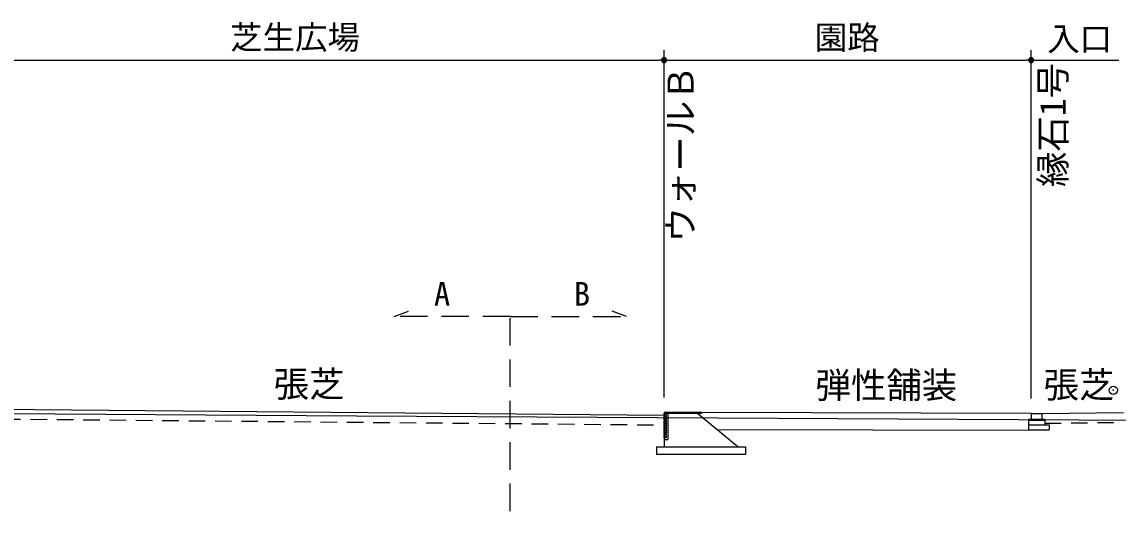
# Model space of a CAD drawing. Units: millimetres on the paper. Extents: x -84 to 7, y -133 to 191.
# Drawn here: x -37.81 to -26.67, y -111.67 to -106.7 of the extents above; entities that cross this region are included whole.
import ezdxf
from ezdxf.enums import TextEntityAlignment as Align

# ---------------------------------------------------------------- set-up
doc = ezdxf.new("R2010")
doc.units = ezdxf.units.MM
doc.header["$LTSCALE"] = 0.14
doc.header["$PDMODE"] = 32
doc.header["$PDSIZE"] = 0.084
doc.linetypes.add('DASHED1', pattern=[1.8, 1.2, -0.6])
doc.linetypes.add('DASHED2', pattern=[3, 2, -1])
for name, color, linetype in [('0-3_D-STR-2-文字', 7, 'Continuous'), ('0-7_D-STR-1-計線1', 7, 'Continuous'), ('0-9_D-BDG-1-現況', 7, 'Continuous'), ('0-F_D-STR-BMK-ROW', 7, 'DASHED2'), ('1-6_DEFPOINTS', 7, 'Continuous')]:
    doc.layers.add(name, color=color, linetype=linetype)
doc.styles.add('ＭＳ ゴシック', font='')
doc.styles.get('ＭＳ ゴシック').set_extended_font_data('MS Gothic')

msp = doc.modelspace()

# ---------------------------------------------------------------- linework, layer by layer
at = {"layer": '0-3_D-STR-2-文字'}
for p, q in [((-31.2818, -110.5162), (-31.2818, -106.9888)), ((-31.2818, -110.5162), (-31.2818, -106.9888)), ((-27.5513, -110.5195), (-27.5513, -106.9888)), ((-27.5513, -110.5262), (-27.5513, -106.9888)), ((-38.7441, -107.0888), (-31.3318, -107.0888)), ((-31.3068, -107.0888), (-31.3318, -107.0888)), ((-31.2574, -107.0838), (-31.3063, -107.0838)), ((-31.3063, -107.0938), (-31.2574, -107.0938)), ((-31.3047, -107.0788), (-31.2589, -107.0788)), ((-31.2589, -107.0987), (-31.3047, -107.0987)), ((-31.2618, -107.0738), (-31.3018, -107.0738)), ((-31.3018, -107.1038), (-31.2618, -107.1038)), ((-31.2968, -107.0688), (-31.2668, -107.0688)), ((-31.2668, -107.1087), (-31.2968, -107.1087)), ((-31.2568, -107.0888), (-31.2318, -107.0888)), ((-31.2318, -107.0888), (-27.6013, -107.0888)), ((-27.5763, -107.0888), (-27.6013, -107.0888)), ((-27.5269, -107.0838), (-27.5758, -107.0838)), ((-27.5758, -107.0938), (-27.5269, -107.0938)), ((-27.5742, -107.0788), (-27.5284, -107.0788)), ((-27.5284, -107.0987), (-27.5742, -107.0987)), ((-27.5313, -107.0738), (-27.5713, -107.0738)), ((-27.5713, -107.1038), (-27.5313, -107.1038)), ((-27.5663, -107.0688), (-27.5363, -107.0688)), ((-27.5363, -107.1087), (-27.5663, -107.1087)), ((-27.5263, -107.0888), (-27.5013, -107.0888)), ((-27.5013, -107.0888), (-26.6621, -107.0888))]:
    msp.add_line(p, q, dxfattribs=at)
for points in [[(-31.2568, -107.0888), (-31.257, -107.0856), (-31.2576, -107.0826), (-31.2586, -107.0796), (-31.2599, -107.0767), (-31.2616, -107.0741), (-31.2636, -107.0717), (-31.2659, -107.0695), (-31.2684, -107.0677), (-31.2712, -107.0662), (-31.2741, -107.065), (-31.2771, -107.0642), (-31.2803, -107.0638), (-31.2834, -107.0638), (-31.2865, -107.0642), (-31.2895, -107.065), (-31.2925, -107.0662), (-31.2952, -107.0677), (-31.2978, -107.0695), (-31.3, -107.0717), (-31.302, -107.0741), (-31.3037, -107.0767), (-31.3051, -107.0796), (-31.306, -107.0826), (-31.3066, -107.0856), (-31.3068, -107.0888), (-31.2818, -107.0888)], [(-31.2568, -107.0888), (-31.257, -107.0856), (-31.2576, -107.0826), (-31.2586, -107.0796), (-31.2599, -107.0767), (-31.2616, -107.0741), (-31.2636, -107.0717), (-31.2659, -107.0695), (-31.2684, -107.0677), (-31.2712, -107.0662), (-31.2741, -107.065), (-31.2771, -107.0642), (-31.2803, -107.0638), (-31.2834, -107.0638), (-31.2865, -107.0642), (-31.2895, -107.065), (-31.2925, -107.0662), (-31.2952, -107.0677), (-31.2978, -107.0695), (-31.3, -107.0717), (-31.302, -107.0741), (-31.3037, -107.0767), (-31.3051, -107.0796), (-31.306, -107.0826), (-31.3066, -107.0856), (-31.3068, -107.0888), (-31.2818, -107.0888)], [(-31.3068, -107.0888), (-31.3066, -107.0919), (-31.306, -107.095), (-31.3051, -107.098), (-31.3037, -107.1008), (-31.302, -107.1035), (-31.3, -107.1059), (-31.2978, -107.108), (-31.2952, -107.1099), (-31.2925, -107.1114), (-31.2895, -107.1126), (-31.2865, -107.1133), (-31.2834, -107.1137), (-31.2803, -107.1137), (-31.2771, -107.1133), (-31.2741, -107.1126), (-31.2712, -107.1114), (-31.2684, -107.1099), (-31.2659, -107.108), (-31.2636, -107.1059), (-31.2616, -107.1035), (-31.2599, -107.1008), (-31.2586, -107.098), (-31.2576, -107.095), (-31.257, -107.0919), (-31.2568, -107.0888), (-31.2818, -107.0888)], [(-31.3068, -107.0888), (-31.3066, -107.0919), (-31.306, -107.095), (-31.3051, -107.098), (-31.3037, -107.1008), (-31.302, -107.1035), (-31.3, -107.1059), (-31.2978, -107.108), (-31.2952, -107.1099), (-31.2925, -107.1114), (-31.2895, -107.1126), (-31.2865, -107.1133), (-31.2834, -107.1137), (-31.2803, -107.1137), (-31.2771, -107.1133), (-31.2741, -107.1126), (-31.2712, -107.1114), (-31.2684, -107.1099), (-31.2659, -107.108), (-31.2636, -107.1059), (-31.2616, -107.1035), (-31.2599, -107.1008), (-31.2586, -107.098), (-31.2576, -107.095), (-31.257, -107.0919), (-31.2568, -107.0888), (-31.2818, -107.0888)], [(-27.5263, -107.0888), (-27.5265, -107.0856), (-27.5271, -107.0826), (-27.5281, -107.0796), (-27.5294, -107.0767), (-27.5311, -107.0741), (-27.5331, -107.0717), (-27.5354, -107.0695), (-27.5379, -107.0677), (-27.5407, -107.0662), (-27.5436, -107.065), (-27.5466, -107.0642), (-27.5498, -107.0638), (-27.5529, -107.0638), (-27.556, -107.0642), (-27.559, -107.065), (-27.562, -107.0662), (-27.5647, -107.0677), (-27.5673, -107.0695), (-27.5695, -107.0717), (-27.5715, -107.0741), (-27.5732, -107.0767), (-27.5746, -107.0796), (-27.5755, -107.0826), (-27.5761, -107.0856), (-27.5763, -107.0888), (-27.5513, -107.0888)], [(-27.5263, -107.0888), (-27.5265, -107.0856), (-27.5271, -107.0826), (-27.5281, -107.0796), (-27.5294, -107.0767), (-27.5311, -107.0741), (-27.5331, -107.0717), (-27.5354, -107.0695), (-27.5379, -107.0677), (-27.5407, -107.0662), (-27.5436, -107.065), (-27.5466, -107.0642), (-27.5498, -107.0638), (-27.5529, -107.0638), (-27.556, -107.0642), (-27.559, -107.065), (-27.562, -107.0662), (-27.5647, -107.0677), (-27.5673, -107.0695), (-27.5695, -107.0717), (-27.5715, -107.0741), (-27.5732, -107.0767), (-27.5746, -107.0796), (-27.5755, -107.0826), (-27.5761, -107.0856), (-27.5763, -107.0888), (-27.5513, -107.0888)], [(-27.5763, -107.0888), (-27.5761, -107.0919), (-27.5755, -107.095), (-27.5746, -107.098), (-27.5732, -107.1008), (-27.5715, -107.1035), (-27.5695, -107.1059), (-27.5673, -107.108), (-27.5647, -107.1099), (-27.562, -107.1114), (-27.559, -107.1126), (-27.556, -107.1133), (-27.5529, -107.1137), (-27.5498, -107.1137), (-27.5466, -107.1133), (-27.5436, -107.1126), (-27.5407, -107.1114), (-27.5379, -107.1099), (-27.5354, -107.108), (-27.5331, -107.1059), (-27.5311, -107.1035), (-27.5294, -107.1008), (-27.5281, -107.098), (-27.5271, -107.095), (-27.5265, -107.0919), (-27.5263, -107.0888), (-27.5513, -107.0888)], [(-27.5763, -107.0888), (-27.5761, -107.0919), (-27.5755, -107.095), (-27.5746, -107.098), (-27.5732, -107.1008), (-27.5715, -107.1035), (-27.5695, -107.1059), (-27.5673, -107.108), (-27.5647, -107.1099), (-27.562, -107.1114), (-27.559, -107.1126), (-27.556, -107.1133), (-27.5529, -107.1137), (-27.5498, -107.1137), (-27.5466, -107.1133), (-27.5436, -107.1126), (-27.5407, -107.1114), (-27.5379, -107.1099), (-27.5354, -107.108), (-27.5331, -107.1059), (-27.5311, -107.1035), (-27.5294, -107.1008), (-27.5281, -107.098), (-27.5271, -107.095), (-27.5265, -107.0919), (-27.5263, -107.0888), (-27.5513, -107.0888)]]:
    msp.add_lwpolyline(points, close=True, dxfattribs=at)
at = {"layer": '0-7_D-STR-1-計線1'}
for p, q in [((-38.7915, -110.6262), (-31.2818, -110.6931)), ((-31.2818, -110.6662), (-31.2818, -111.0162)), ((-31.2438, -110.6787), (-31.2438, -110.9412)), ((-30.9398, -110.6787), (-31.2438, -110.6787)), ((-30.9398, -110.6787), (-30.9398, -110.6737)), ((-30.9398, -110.6787), (-30.5294, -111.0162)), ((-27.5513, -110.6762), (-27.5513, -110.7362)), ((-27.5513, -110.6762), (-27.4415, -110.6762)), ((-27.4415, -110.6762), (-26.6121, -110.6662)), ((-27.4415, -110.6762), (-27.4415, -110.7362)), ((-27.5788, -110.7362), (-27.4141, -110.7362)), ((-27.5788, -110.7362), (-27.5788, -110.8511)), ((-27.5788, -110.7437), (-27.4141, -110.7437)), ((-27.5788, -110.7937), (-27.3683, -110.7937)), ((-27.4141, -110.7362), (-27.4141, -110.7937)), ((-27.3683, -110.7937), (-27.3683, -110.8437)), ((-31.2818, -110.9412), (-31.2438, -110.9412)), ((-27.5788, -110.8511), (-30.7416, -110.8417)), ((-27.5788, -110.8437), (-27.3683, -110.8437)), ((-31.3578, -111.0162), (-31.3578, -111.0912)), ((-31.3578, -111.0912), (-30.4534, -111.0912))]:
    msp.add_line(p, q, dxfattribs=at)
at = {"layer": '0-7_D-STR-1-計線1', "linetype": 'DASHED1'}
for p, q in [((-38.7924, -110.7262), (-31.2827, -110.7931)), ((-27.4141, -110.7759), (-26.6109, -110.7662))]:
    msp.add_line(p, q, dxfattribs=at)
at = {"layer": '0-7_D-STR-1-計線1'}
for points in [[(-27.5513, -110.6762), (-30.9, -110.6662), (-31.2818, -110.6662)], [(-31.3578, -111.0162), (-30.4534, -111.0162), (-30.4534, -111.0912)]]:
    msp.add_lwpolyline(points, dxfattribs=at)
for points in [[(-30.9018, -110.6662), (-31.2818, -110.6662), (-31.2818, -110.6737), (-30.9018, -110.6737)], [(-31.2818, -110.6787), (-31.259, -110.6787), (-31.259, -110.6987), (-31.2818, -110.6987)], [(-31.2818, -110.7037), (-31.259, -110.7037), (-31.259, -110.7237), (-31.2818, -110.7237)], [(-31.2818, -110.7287), (-31.259, -110.7287), (-31.259, -110.7487), (-31.2818, -110.7487)], [(-31.2818, -110.7537), (-31.259, -110.7537), (-31.259, -110.7737), (-31.2818, -110.7737)], [(-31.2818, -110.7787), (-31.259, -110.7787), (-31.259, -110.7987), (-31.2818, -110.7987)], [(-31.2818, -110.8037), (-31.259, -110.8037), (-31.259, -110.8237), (-31.2818, -110.8237)], [(-31.2818, -110.8287), (-31.259, -110.8287), (-31.259, -110.8487), (-31.2818, -110.8487)], [(-31.2818, -110.8537), (-31.259, -110.8537), (-31.259, -110.8737), (-31.2818, -110.8737)], [(-31.2818, -110.8787), (-31.259, -110.8787), (-31.259, -110.8987), (-31.2818, -110.8987)], [(-31.2818, -110.9037), (-31.259, -110.9037), (-31.259, -110.9237), (-31.2818, -110.9237)]]:
    msp.add_lwpolyline(points, close=True, dxfattribs=at)
at = {"layer": '0-9_D-BDG-1-現況'}
msp.add_lwpolyline([(-66.6806, -110.4565), (-62.3082, -110.5015), (-55.9505, -110.5512), (-48.583, -110.6015), (-42.0651, -110.6512), (-34.4063, -110.7015), (-25.2392, -110.7512), (-13.213, -110.8012), (-1.3748, -110.8515), (-0.6231, -110.8565)], dxfattribs=at)
at = {"layer": '0-F_D-STR-BMK-ROW'}
msp.add_line((-32.8447, -111.6677), (-32.8447, -109.6907), dxfattribs=at)
for points in [[(-32.8447, -109.6907), (-34.024, -109.6907), (-33.8795, -109.6392)], [(-32.8447, -109.6907), (-31.6653, -109.6907), (-31.8098, -109.6392)]]:
    msp.add_lwpolyline(points, dxfattribs=at)
at = {"layer": '1-6_DEFPOINTS'}
msp.add_point((-26.7166, -110.4412), dxfattribs=at)

# ---------------------------------------------------------------- texts
at = {"layer": '0-3_D-STR-2-文字', "style": 'ＭＳ ゴシック'}
for s, height, p in [('芝生広場', 0.2419, (-35.6923, -107.0507)), ('園路', 0.2419, (-29.7503, -107.0526)), ('入口', 0.2419, (-27.3888, -107.066)), ('張芝', 0.2639, (-35.2491, -110.589)), ('弾性舗装', 0.2639, (-29.743, -110.6015)), ('張芝', 0.2639, (-27.4262, -110.5968))]:
    msp.add_text(s, height=height, dxfattribs=at).set_placement(p, align=Align.BOTTOM_LEFT)
for s, p in [('縁石1号', (-27.1204, -108.3775)), ('ウォールＢ', (-30.9028, -108.9411))]:
    msp.add_text(s, height=0.2639, rotation=90, dxfattribs=at).set_placement(p, align=Align.BOTTOM_LEFT)
at = {"layer": '0-F_D-STR-BMK-ROW', "style": 'ＭＳ ゴシック'}
for s, p in [('A', (-33.6193, -109.6537)), ('B', (-32.1973, -109.6542))]:
    msp.add_text(s, height=0.2405, dxfattribs=at).set_placement(p, align=Align.BOTTOM_LEFT)

doc.saveas('drawing.dxf')
